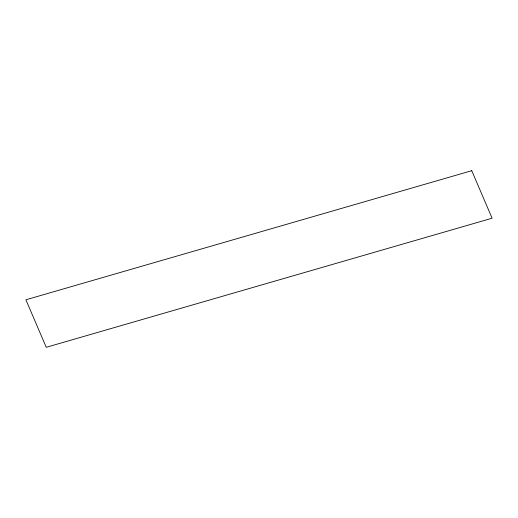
<?xml version="1.0" encoding="UTF-8"?>
<svg xmlns="http://www.w3.org/2000/svg" width="518" height="518" viewBox="0 0 518 518"><rect width="100%" height="100%" fill="white"/><g stroke="black" fill="none" stroke-linecap="round" stroke-linejoin="round"><path stroke-width="0.78" d="M471.749 170.7L25.9 299.786L46.251 347.3L492.1 218.214L471.749 170.7"/></g></svg>
